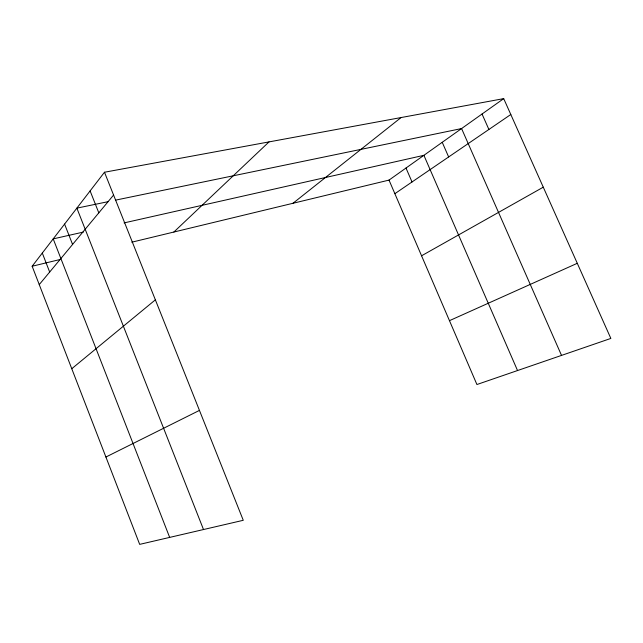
<?xml version="1.0" encoding="UTF-8"?>
<svg xmlns="http://www.w3.org/2000/svg" width="643" height="643" viewBox="0 0 643 643"><rect width="100%" height="100%" fill="white"/><g stroke="black" fill="none" stroke-linecap="round" stroke-linejoin="round"><path stroke-width="0.96" d="M104.487 172.236L243.271 520.3L139.676 544.372L32.15 266.242L104.487 172.236L503.71 98.628L610.85 338.427L476.921 384.522L389.023 180.096L503.71 98.628M39.247 284.6L113.586 195.038M173.867 232.035L269.015 141.902M71.767 368.72L155.365 299.839M292.967 203.284L401.071 117.548M394.866 193.688L510.807 114.502M421.567 255.785L543.279 187.177M105.91 457.028L199.451 410.395M449.465 320.664L577.285 263.3M32.15 266.242L60.378 259.434M131.807 242.186L389.023 180.096M83.317 232.091L53.208 238.883L169.664 537.403M124.091 222.904L423.898 155.325L517.535 370.545M107.984 201.701L76.863 208.139L203.509 529.543M115.772 200.094L461.578 128.56L561.524 355.402M482.041 114.02L488.897 129.468M442.231 142.304L448.645 156.956M405.998 168.04L412.026 181.969M90.116 190.915L98.805 212.841M64.589 224.085L72.571 244.444M42.301 253.053L49.672 272.037"/></g></svg>
